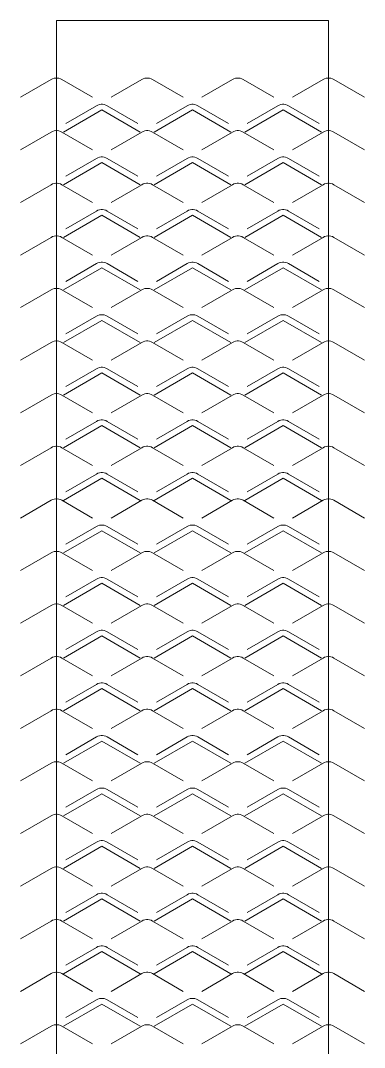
# Model space of a CAD drawing. Header units: metres. Extents: x -3 to 24, y 0 to 162.
# Drawn here: x -2.8 to 24.4, y 80.7 to 162 of the extents above; entities that cross this region are included whole.
import ezdxf

# ---------------------------------------------------------------- set-up
doc = ezdxf.new("R2010")
doc.units = ezdxf.units.M
doc.layers.add('TOP', color=1, linetype='Continuous', lineweight=0)

msp = doc.modelspace()

# ---------------------------------------------------------------- linework, layer by layer
at = {"layer": 'TOP'}
for p, q in [((-2.847, 155.924), (-0.432, 157.326)), ((-0.432, 157.326), (-0.309, 157.388)), ((-0.309, 157.388), (-0.185, 157.429)), ((-0.185, 157.429), (-0.062, 157.449)), ((-0.062, 157.449), (0.062, 157.449)), ((0.062, 157.449), (0.185, 157.429)), ((0.185, 157.429), (0.309, 157.388)), ((0.309, 157.388), (0.432, 157.326)), ((0.432, 157.326), (2.847, 155.924)), ((4.333, 155.924), (6.748, 157.326)), ((6.748, 157.326), (6.871, 157.388)), ((6.871, 157.388), (6.995, 157.429)), ((6.995, 157.429), (7.118, 157.449)), ((7.118, 157.449), (7.242, 157.449)), ((7.242, 157.449), (7.365, 157.429)), ((7.365, 157.429), (7.489, 157.388)), ((7.489, 157.388), (7.612, 157.326)), ((7.612, 157.326), (10.027, 155.924)), ((11.513, 155.924), (13.928, 157.326)), ((13.928, 157.326), (14.051, 157.388)), ((14.051, 157.388), (14.175, 157.429)), ((14.175, 157.429), (14.298, 157.449)), ((14.298, 157.449), (14.422, 157.449)), ((14.422, 157.449), (14.545, 157.429)), ((14.545, 157.429), (14.669, 157.388)), ((14.669, 157.388), (14.792, 157.326)), ((14.792, 157.326), (17.207, 155.924)), ((18.693, 155.924), (21.108, 157.326)), ((21.108, 157.326), (21.231, 157.388)), ((21.231, 157.388), (21.355, 157.429)), ((21.355, 157.429), (21.478, 157.449)), ((21.478, 157.449), (21.602, 157.449)), ((21.602, 157.449), (21.725, 157.429)), ((21.725, 157.429), (21.849, 157.388)), ((21.849, 157.388), (21.972, 157.326)), ((21.972, 157.326), (24.387, 155.924)), ((3.281, 155.306), (3.405, 155.347)), ((3.405, 155.347), (3.528, 155.367)), ((3.528, 155.367), (3.652, 155.367)), ((3.652, 155.367), (3.775, 155.347)), ((3.775, 155.347), (3.899, 155.306)), ((10.461, 155.306), (10.585, 155.347)), ((10.585, 155.347), (10.708, 155.367)), ((10.708, 155.367), (10.832, 155.367)), ((10.832, 155.367), (10.955, 155.347)), ((10.955, 155.347), (11.079, 155.306)), ((17.641, 155.306), (17.765, 155.347)), ((17.765, 155.347), (17.888, 155.367)), ((17.888, 155.367), (18.012, 155.367)), ((18.012, 155.367), (18.135, 155.347)), ((18.135, 155.347), (18.259, 155.306)), ((0.56, 153.159), (3.59, 154.918)), ((0.743, 153.842), (3.158, 155.244)), ((3.158, 155.244), (3.281, 155.306)), ((3.59, 154.918), (6.62, 153.159)), ((3.899, 155.306), (4.022, 155.244)), ((4.022, 155.244), (6.437, 153.842)), ((7.74, 153.159), (10.77, 154.918)), ((7.923, 153.842), (10.338, 155.244)), ((10.338, 155.244), (10.461, 155.306)), ((10.77, 154.918), (13.8, 153.159)), ((11.079, 155.306), (11.202, 155.244)), ((11.202, 155.244), (13.617, 153.842)), ((14.92, 153.159), (17.95, 154.918)), ((15.103, 153.842), (17.518, 155.244)), ((17.518, 155.244), (17.641, 155.306)), ((17.95, 154.918), (20.98, 153.159)), ((18.259, 155.306), (18.382, 155.244)), ((18.382, 155.244), (20.797, 153.842)), ((-2.847, 151.76), (-0.432, 153.162)), ((-0.432, 153.162), (-0.309, 153.223)), ((-0.309, 153.223), (-0.185, 153.264)), ((-0.185, 153.264), (-0.062, 153.285)), ((-0.062, 153.285), (0.062, 153.285)), ((0.062, 153.285), (0.185, 153.264)), ((0.185, 153.264), (0.309, 153.223)), ((0.309, 153.223), (0.432, 153.162)), ((0.432, 153.162), (2.847, 151.76)), ((4.333, 151.76), (6.748, 153.162)), ((6.748, 153.162), (6.871, 153.223)), ((6.871, 153.223), (6.995, 153.264)), ((6.995, 153.264), (7.118, 153.285)), ((7.118, 153.285), (7.242, 153.285)), ((7.242, 153.285), (7.365, 153.264)), ((7.365, 153.264), (7.489, 153.223)), ((7.489, 153.223), (7.612, 153.162)), ((7.612, 153.162), (10.027, 151.76)), ((11.513, 151.76), (13.928, 153.162)), ((13.928, 153.162), (14.051, 153.223)), ((14.051, 153.223), (14.175, 153.264)), ((14.175, 153.264), (14.298, 153.285)), ((14.298, 153.285), (14.422, 153.285)), ((14.422, 153.285), (14.545, 153.264)), ((14.545, 153.264), (14.669, 153.223)), ((14.669, 153.223), (14.792, 153.162)), ((14.792, 153.162), (17.207, 151.76)), ((18.693, 151.76), (21.108, 153.162)), ((21.108, 153.162), (21.231, 153.223)), ((21.231, 153.223), (21.355, 153.264)), ((21.355, 153.264), (21.478, 153.285)), ((21.478, 153.285), (21.602, 153.285)), ((21.602, 153.285), (21.725, 153.264)), ((21.725, 153.264), (21.849, 153.223)), ((21.849, 153.223), (21.972, 153.162)), ((21.972, 153.162), (24.387, 151.76)), ((0.56, 148.995), (3.59, 150.753)), ((0.743, 149.678), (3.158, 151.08)), ((3.158, 151.08), (3.281, 151.141)), ((3.281, 151.141), (3.405, 151.182)), ((3.405, 151.182), (3.528, 151.203)), ((3.528, 151.203), (3.652, 151.203)), ((3.59, 150.753), (6.62, 148.995)), ((3.652, 151.203), (3.775, 151.182)), ((3.775, 151.182), (3.899, 151.141)), ((3.899, 151.141), (4.022, 151.08)), ((4.022, 151.08), (6.437, 149.678)), ((7.74, 148.995), (10.77, 150.753)), ((7.923, 149.678), (10.338, 151.08)), ((10.338, 151.08), (10.461, 151.141)), ((10.461, 151.141), (10.585, 151.182)), ((10.585, 151.182), (10.708, 151.203)), ((10.708, 151.203), (10.832, 151.203)), ((10.77, 150.753), (13.8, 148.995)), ((10.832, 151.203), (10.955, 151.182)), ((10.955, 151.182), (11.079, 151.141)), ((11.079, 151.141), (11.202, 151.08)), ((11.202, 151.08), (13.617, 149.678)), ((14.92, 148.995), (17.95, 150.753)), ((15.103, 149.678), (17.518, 151.08)), ((17.518, 151.08), (17.641, 151.141)), ((17.641, 151.141), (17.765, 151.182)), ((17.765, 151.182), (17.888, 151.203)), ((17.888, 151.203), (18.012, 151.203)), ((17.95, 150.753), (20.98, 148.995)), ((18.012, 151.203), (18.135, 151.182)), ((18.135, 151.182), (18.259, 151.141)), ((18.259, 151.141), (18.382, 151.08)), ((18.382, 151.08), (20.797, 149.678)), ((-2.847, 147.595), (-0.432, 148.998)), ((-0.432, 148.998), (-0.309, 149.059)), ((-0.309, 149.059), (-0.185, 149.1)), ((-0.185, 149.1), (-0.062, 149.12)), ((-0.062, 149.12), (0.062, 149.12)), ((0.062, 149.12), (0.185, 149.1)), ((0.185, 149.1), (0.309, 149.059)), ((0.309, 149.059), (0.432, 148.998)), ((0.432, 148.998), (2.847, 147.595)), ((4.333, 147.595), (6.748, 148.998)), ((6.748, 148.998), (6.871, 149.059)), ((6.871, 149.059), (6.995, 149.1)), ((6.995, 149.1), (7.118, 149.12)), ((7.118, 149.12), (7.242, 149.12)), ((7.242, 149.12), (7.365, 149.1)), ((7.365, 149.1), (7.489, 149.059)), ((7.489, 149.059), (7.612, 148.998)), ((7.612, 148.998), (10.027, 147.595)), ((11.513, 147.595), (13.928, 148.998)), ((13.928, 148.998), (14.051, 149.059)), ((14.051, 149.059), (14.175, 149.1)), ((14.175, 149.1), (14.298, 149.12)), ((14.298, 149.12), (14.422, 149.12)), ((14.422, 149.12), (14.545, 149.1)), ((14.545, 149.1), (14.669, 149.059)), ((14.669, 149.059), (14.792, 148.998)), ((14.792, 148.998), (17.207, 147.595)), ((18.693, 147.595), (21.108, 148.998)), ((21.108, 148.998), (21.231, 149.059)), ((21.231, 149.059), (21.355, 149.1)), ((21.355, 149.1), (21.478, 149.12)), ((21.478, 149.12), (21.602, 149.12)), ((21.602, 149.12), (21.725, 149.1)), ((21.725, 149.1), (21.849, 149.059)), ((21.849, 149.059), (21.972, 148.998)), ((21.972, 148.998), (24.387, 147.595)), ((0.56, 144.83), (3.59, 146.589)), ((0.743, 145.513), (3.158, 146.915)), ((3.158, 146.915), (3.281, 146.977)), ((3.281, 146.977), (3.405, 147.018)), ((3.405, 147.018), (3.528, 147.038)), ((3.528, 147.038), (3.652, 147.038)), ((3.59, 146.589), (6.62, 144.83)), ((3.652, 147.038), (3.775, 147.018)), ((3.775, 147.018), (3.899, 146.977)), ((3.899, 146.977), (4.022, 146.915)), ((4.022, 146.915), (6.437, 145.513)), ((7.74, 144.83), (10.77, 146.589)), ((7.923, 145.513), (10.338, 146.915)), ((10.338, 146.915), (10.461, 146.977)), ((10.461, 146.977), (10.585, 147.018)), ((10.585, 147.018), (10.708, 147.038)), ((10.708, 147.038), (10.832, 147.038)), ((10.77, 146.589), (13.8, 144.83)), ((10.832, 147.038), (10.955, 147.018)), ((10.955, 147.018), (11.079, 146.977)), ((11.079, 146.977), (11.202, 146.915)), ((11.202, 146.915), (13.617, 145.513)), ((14.92, 144.83), (17.95, 146.589)), ((15.103, 145.513), (17.518, 146.915)), ((17.518, 146.915), (17.641, 146.977)), ((17.641, 146.977), (17.765, 147.018)), ((17.765, 147.018), (17.888, 147.038)), ((17.888, 147.038), (18.012, 147.038)), ((17.95, 146.589), (20.98, 144.83)), ((18.012, 147.038), (18.135, 147.018)), ((18.135, 147.018), (18.259, 146.977)), ((18.259, 146.977), (18.382, 146.915)), ((18.382, 146.915), (20.797, 145.513)), ((-2.847, 143.431), (-0.432, 144.833)), ((-0.432, 144.833), (-0.309, 144.895)), ((-0.309, 144.895), (-0.185, 144.936)), ((-0.185, 144.936), (-0.062, 144.956)), ((-0.062, 144.956), (0.062, 144.956)), ((0.062, 144.956), (0.185, 144.936)), ((0.185, 144.936), (0.309, 144.895)), ((0.309, 144.895), (0.432, 144.833)), ((0.432, 144.833), (2.847, 143.431)), ((4.333, 143.431), (6.748, 144.833)), ((6.748, 144.833), (6.871, 144.895)), ((6.871, 144.895), (6.995, 144.936)), ((6.995, 144.936), (7.118, 144.956)), ((7.118, 144.956), (7.242, 144.956)), ((7.242, 144.956), (7.365, 144.936)), ((7.365, 144.936), (7.489, 144.895)), ((7.489, 144.895), (7.612, 144.833)), ((7.612, 144.833), (10.027, 143.431)), ((11.513, 143.431), (13.928, 144.833)), ((13.928, 144.833), (14.051, 144.895)), ((14.051, 144.895), (14.175, 144.936)), ((14.175, 144.936), (14.298, 144.956)), ((14.298, 144.956), (14.422, 144.956)), ((14.422, 144.956), (14.545, 144.936)), ((14.545, 144.936), (14.669, 144.895)), ((14.669, 144.895), (14.792, 144.833)), ((14.792, 144.833), (17.207, 143.431)), ((18.693, 143.431), (21.108, 144.833)), ((21.108, 144.833), (21.231, 144.895)), ((21.231, 144.895), (21.355, 144.936)), ((21.355, 144.936), (21.478, 144.956)), ((21.478, 144.956), (21.602, 144.956)), ((21.602, 144.956), (21.725, 144.936)), ((21.725, 144.936), (21.849, 144.895)), ((21.849, 144.895), (21.972, 144.833)), ((21.972, 144.833), (24.387, 143.431)), ((0.56, 140.666), (3.59, 142.425)), ((0.743, 141.349), (3.158, 142.751)), ((3.158, 142.751), (3.281, 142.812)), ((3.281, 142.812), (3.405, 142.853)), ((3.405, 142.853), (3.528, 142.874)), ((3.528, 142.874), (3.652, 142.874)), ((3.59, 142.425), (6.62, 140.666)), ((3.652, 142.874), (3.775, 142.853)), ((3.775, 142.853), (3.899, 142.812)), ((3.899, 142.812), (4.022, 142.751)), ((4.022, 142.751), (6.437, 141.349)), ((7.74, 140.666), (10.77, 142.425)), ((7.923, 141.349), (10.338, 142.751)), ((10.338, 142.751), (10.461, 142.812)), ((10.461, 142.812), (10.585, 142.853)), ((10.585, 142.853), (10.708, 142.874)), ((10.708, 142.874), (10.832, 142.874)), ((10.77, 142.425), (13.8, 140.666)), ((10.832, 142.874), (10.955, 142.853)), ((10.955, 142.853), (11.079, 142.812)), ((11.079, 142.812), (11.202, 142.751)), ((11.202, 142.751), (13.617, 141.349)), ((14.92, 140.666), (17.95, 142.425)), ((15.103, 141.349), (17.518, 142.751)), ((17.518, 142.751), (17.641, 142.812)), ((17.641, 142.812), (17.765, 142.853)), ((17.765, 142.853), (17.888, 142.874)), ((17.888, 142.874), (18.012, 142.874)), ((17.95, 142.425), (20.98, 140.666)), ((18.012, 142.874), (18.135, 142.853)), ((18.135, 142.853), (18.259, 142.812)), ((18.259, 142.812), (18.382, 142.751)), ((18.382, 142.751), (20.797, 141.349)), ((-0.432, 140.669), (-0.309, 140.73)), ((-0.309, 140.73), (-0.185, 140.771)), ((-0.185, 140.771), (-0.062, 140.792)), ((-0.062, 140.792), (0.062, 140.792)), ((0.062, 140.792), (0.185, 140.771)), ((0.185, 140.771), (0.309, 140.73)), ((0.309, 140.73), (0.432, 140.669)), ((6.748, 140.669), (6.871, 140.73)), ((6.871, 140.73), (6.995, 140.771)), ((6.995, 140.771), (7.118, 140.792)), ((7.118, 140.792), (7.242, 140.792)), ((7.242, 140.792), (7.365, 140.771)), ((7.365, 140.771), (7.489, 140.73)), ((7.489, 140.73), (7.612, 140.669)), ((13.928, 140.669), (14.051, 140.73)), ((14.051, 140.73), (14.175, 140.771)), ((14.175, 140.771), (14.298, 140.792)), ((14.298, 140.792), (14.422, 140.792)), ((14.422, 140.792), (14.545, 140.771)), ((14.545, 140.771), (14.669, 140.73)), ((14.669, 140.73), (14.792, 140.669)), ((21.108, 140.669), (21.231, 140.73)), ((21.231, 140.73), (21.355, 140.771)), ((21.355, 140.771), (21.478, 140.792)), ((21.478, 140.792), (21.602, 140.792)), ((21.602, 140.792), (21.725, 140.771)), ((21.725, 140.771), (21.849, 140.73)), ((21.849, 140.73), (21.972, 140.669)), ((-2.847, 139.267), (-0.432, 140.669)), ((0.432, 140.669), (2.847, 139.267)), ((4.333, 139.267), (6.748, 140.669)), ((7.612, 140.669), (10.027, 139.267)), ((11.513, 139.267), (13.928, 140.669)), ((14.792, 140.669), (17.207, 139.267)), ((18.693, 139.267), (21.108, 140.669)), ((21.972, 140.669), (24.387, 139.267)), ((0.56, 136.501), (3.59, 138.26)), ((0.743, 137.184), (3.158, 138.587)), ((3.158, 138.587), (3.281, 138.648)), ((3.281, 138.648), (3.405, 138.689)), ((3.405, 138.689), (3.528, 138.71)), ((3.528, 138.71), (3.652, 138.71)), ((3.59, 138.26), (6.62, 136.501)), ((3.652, 138.71), (3.775, 138.689)), ((3.775, 138.689), (3.899, 138.648)), ((3.899, 138.648), (4.022, 138.587)), ((4.022, 138.587), (6.437, 137.184)), ((7.74, 136.501), (10.77, 138.26)), ((7.923, 137.184), (10.338, 138.587)), ((10.338, 138.587), (10.461, 138.648)), ((10.461, 138.648), (10.585, 138.689)), ((10.585, 138.689), (10.708, 138.71)), ((10.708, 138.71), (10.832, 138.71)), ((10.77, 138.26), (13.8, 136.501)), ((10.832, 138.71), (10.955, 138.689)), ((10.955, 138.689), (11.079, 138.648)), ((11.079, 138.648), (11.202, 138.587)), ((11.202, 138.587), (13.617, 137.184)), ((14.92, 136.501), (17.95, 138.26)), ((15.103, 137.184), (17.518, 138.587)), ((17.518, 138.587), (17.641, 138.648)), ((17.641, 138.648), (17.765, 138.689)), ((17.765, 138.689), (17.888, 138.71)), ((17.888, 138.71), (18.012, 138.71)), ((17.95, 138.26), (20.98, 136.501)), ((18.012, 138.71), (18.135, 138.689)), ((18.135, 138.689), (18.259, 138.648)), ((18.259, 138.648), (18.382, 138.587)), ((18.382, 138.587), (20.797, 137.184)), ((-0.309, 136.566), (-0.185, 136.607)), ((-0.185, 136.607), (-0.062, 136.627)), ((-0.062, 136.627), (0.062, 136.627)), ((0.062, 136.627), (0.185, 136.607)), ((0.185, 136.607), (0.309, 136.566)), ((6.871, 136.566), (6.995, 136.607)), ((6.995, 136.607), (7.118, 136.627)), ((7.118, 136.627), (7.242, 136.627)), ((7.242, 136.627), (7.365, 136.607)), ((7.365, 136.607), (7.489, 136.566)), ((14.051, 136.566), (14.175, 136.607)), ((14.175, 136.607), (14.298, 136.627)), ((14.298, 136.627), (14.422, 136.627)), ((14.422, 136.627), (14.545, 136.607)), ((14.545, 136.607), (14.669, 136.566)), ((21.231, 136.566), (21.355, 136.607)), ((21.355, 136.607), (21.478, 136.627)), ((21.478, 136.627), (21.602, 136.627)), ((21.602, 136.627), (21.725, 136.607)), ((21.725, 136.607), (21.849, 136.566)), ((-2.847, 135.102), (-0.432, 136.504)), ((-0.432, 136.504), (-0.309, 136.566)), ((0.309, 136.566), (0.432, 136.504)), ((0.432, 136.504), (2.847, 135.102)), ((4.333, 135.102), (6.748, 136.504)), ((6.748, 136.504), (6.871, 136.566)), ((7.489, 136.566), (7.612, 136.504)), ((7.612, 136.504), (10.027, 135.102)), ((11.513, 135.102), (13.928, 136.504)), ((13.928, 136.504), (14.051, 136.566)), ((14.669, 136.566), (14.792, 136.504)), ((14.792, 136.504), (17.207, 135.102)), ((18.693, 135.102), (21.108, 136.504)), ((21.108, 136.504), (21.231, 136.566)), ((21.849, 136.566), (21.972, 136.504)), ((21.972, 136.504), (24.387, 135.102)), ((0.743, 133.02), (3.158, 134.422)), ((3.158, 134.422), (3.281, 134.484)), ((3.281, 134.484), (3.405, 134.525)), ((3.405, 134.525), (3.528, 134.545)), ((3.528, 134.545), (3.652, 134.545)), ((3.652, 134.545), (3.775, 134.525)), ((3.775, 134.525), (3.899, 134.484)), ((3.899, 134.484), (4.022, 134.422)), ((4.022, 134.422), (6.437, 133.02)), ((7.923, 133.02), (10.338, 134.422)), ((10.338, 134.422), (10.461, 134.484)), ((10.461, 134.484), (10.585, 134.525)), ((10.585, 134.525), (10.708, 134.545)), ((10.708, 134.545), (10.832, 134.545)), ((10.832, 134.545), (10.955, 134.525)), ((10.955, 134.525), (11.079, 134.484)), ((11.079, 134.484), (11.202, 134.422)), ((11.202, 134.422), (13.617, 133.02)), ((15.103, 133.02), (17.518, 134.422)), ((17.518, 134.422), (17.641, 134.484)), ((17.641, 134.484), (17.765, 134.525)), ((17.765, 134.525), (17.888, 134.545)), ((17.888, 134.545), (18.012, 134.545)), ((18.012, 134.545), (18.135, 134.525)), ((18.135, 134.525), (18.259, 134.484)), ((18.259, 134.484), (18.382, 134.422)), ((18.382, 134.422), (20.797, 133.02)), ((0.56, 132.337), (3.59, 134.096)), ((3.59, 134.096), (6.62, 132.337)), ((7.74, 132.337), (10.77, 134.096)), ((10.77, 134.096), (13.8, 132.337)), ((14.92, 132.337), (17.95, 134.096)), ((17.95, 134.096), (20.98, 132.337)), ((-2.847, 130.938), (-0.432, 132.34)), ((-0.432, 132.34), (-0.309, 132.401)), ((-0.309, 132.401), (-0.185, 132.442)), ((-0.185, 132.442), (-0.062, 132.463)), ((-0.062, 132.463), (0.062, 132.463)), ((0.062, 132.463), (0.185, 132.442)), ((0.185, 132.442), (0.309, 132.401)), ((0.309, 132.401), (0.432, 132.34)), ((0.432, 132.34), (2.847, 130.938)), ((4.333, 130.938), (6.748, 132.34)), ((6.748, 132.34), (6.871, 132.401)), ((6.871, 132.401), (6.995, 132.442)), ((6.995, 132.442), (7.118, 132.463)), ((7.118, 132.463), (7.242, 132.463)), ((7.242, 132.463), (7.365, 132.442)), ((7.365, 132.442), (7.489, 132.401)), ((7.489, 132.401), (7.612, 132.34)), ((7.612, 132.34), (10.027, 130.938)), ((11.513, 130.938), (13.928, 132.34)), ((13.928, 132.34), (14.051, 132.401)), ((14.051, 132.401), (14.175, 132.442)), ((14.175, 132.442), (14.298, 132.463)), ((14.298, 132.463), (14.422, 132.463)), ((14.422, 132.463), (14.545, 132.442)), ((14.545, 132.442), (14.669, 132.401)), ((14.669, 132.401), (14.792, 132.34)), ((14.792, 132.34), (17.207, 130.938)), ((18.693, 130.938), (21.108, 132.34)), ((21.108, 132.34), (21.231, 132.401)), ((21.231, 132.401), (21.355, 132.442)), ((21.355, 132.442), (21.478, 132.463)), ((21.478, 132.463), (21.602, 132.463)), ((21.602, 132.463), (21.725, 132.442)), ((21.725, 132.442), (21.849, 132.401)), ((21.849, 132.401), (21.972, 132.34)), ((21.972, 132.34), (24.387, 130.938)), ((0.743, 128.856), (3.158, 130.258)), ((3.158, 130.258), (3.281, 130.319)), ((3.281, 130.319), (3.405, 130.36)), ((3.405, 130.36), (3.528, 130.381)), ((3.528, 130.381), (3.652, 130.381)), ((3.652, 130.381), (3.775, 130.36)), ((3.775, 130.36), (3.899, 130.319)), ((3.899, 130.319), (4.022, 130.258)), ((4.022, 130.258), (6.437, 128.856)), ((7.923, 128.856), (10.338, 130.258)), ((10.338, 130.258), (10.461, 130.319)), ((10.461, 130.319), (10.585, 130.36)), ((10.585, 130.36), (10.708, 130.381)), ((10.708, 130.381), (10.832, 130.381)), ((10.832, 130.381), (10.955, 130.36)), ((10.955, 130.36), (11.079, 130.319)), ((11.079, 130.319), (11.202, 130.258)), ((11.202, 130.258), (13.617, 128.856)), ((15.103, 128.856), (17.518, 130.258)), ((17.518, 130.258), (17.641, 130.319)), ((17.641, 130.319), (17.765, 130.36)), ((17.765, 130.36), (17.888, 130.381)), ((17.888, 130.381), (18.012, 130.381)), ((18.012, 130.381), (18.135, 130.36)), ((18.135, 130.36), (18.259, 130.319)), ((18.259, 130.319), (18.382, 130.258)), ((18.382, 130.258), (20.797, 128.856)), ((0.56, 128.173), (3.59, 129.932)), ((3.59, 129.932), (6.62, 128.173)), ((7.74, 128.173), (10.77, 129.932)), ((10.77, 129.932), (13.8, 128.173)), ((14.92, 128.173), (17.95, 129.932)), ((17.95, 129.932), (20.98, 128.173)), ((-2.847, 126.773), (-0.432, 128.176)), ((-0.432, 128.176), (-0.309, 128.237)), ((-0.309, 128.237), (-0.185, 128.278)), ((-0.185, 128.278), (-0.062, 128.299)), ((-0.062, 128.299), (0.062, 128.299)), ((0.062, 128.299), (0.185, 128.278)), ((0.185, 128.278), (0.309, 128.237)), ((0.309, 128.237), (0.432, 128.176)), ((0.432, 128.176), (2.847, 126.773)), ((4.333, 126.773), (6.748, 128.176)), ((6.748, 128.176), (6.871, 128.237)), ((6.871, 128.237), (6.995, 128.278)), ((6.995, 128.278), (7.118, 128.299)), ((7.118, 128.299), (7.242, 128.299)), ((7.242, 128.299), (7.365, 128.278)), ((7.365, 128.278), (7.489, 128.237)), ((7.489, 128.237), (7.612, 128.176)), ((7.612, 128.176), (10.027, 126.773)), ((11.513, 126.773), (13.928, 128.176)), ((13.928, 128.176), (14.051, 128.237)), ((14.051, 128.237), (14.175, 128.278)), ((14.175, 128.278), (14.298, 128.299)), ((14.298, 128.299), (14.422, 128.299)), ((14.422, 128.299), (14.545, 128.278)), ((14.545, 128.278), (14.669, 128.237)), ((14.669, 128.237), (14.792, 128.176)), ((14.792, 128.176), (17.207, 126.773)), ((18.693, 126.773), (21.108, 128.176)), ((21.108, 128.176), (21.231, 128.237)), ((21.231, 128.237), (21.355, 128.278)), ((21.355, 128.278), (21.478, 128.299)), ((21.478, 128.299), (21.602, 128.299)), ((21.602, 128.299), (21.725, 128.278)), ((21.725, 128.278), (21.849, 128.237)), ((21.849, 128.237), (21.972, 128.176)), ((21.972, 128.176), (24.387, 126.773)), ((0.743, 124.691), (3.158, 126.093)), ((3.158, 126.093), (3.281, 126.155)), ((3.281, 126.155), (3.405, 126.196)), ((3.405, 126.196), (3.528, 126.216)), ((3.528, 126.216), (3.652, 126.216)), ((3.652, 126.216), (3.775, 126.196)), ((3.775, 126.196), (3.899, 126.155)), ((3.899, 126.155), (4.022, 126.093)), ((4.022, 126.093), (6.437, 124.691)), ((7.923, 124.691), (10.338, 126.093)), ((10.338, 126.093), (10.461, 126.155)), ((10.461, 126.155), (10.585, 126.196)), ((10.585, 126.196), (10.708, 126.216)), ((10.708, 126.216), (10.832, 126.216)), ((10.832, 126.216), (10.955, 126.196)), ((10.955, 126.196), (11.079, 126.155)), ((11.079, 126.155), (11.202, 126.093)), ((11.202, 126.093), (13.617, 124.691)), ((15.103, 124.691), (17.518, 126.093)), ((17.518, 126.093), (17.641, 126.155)), ((17.641, 126.155), (17.765, 126.196)), ((17.765, 126.196), (17.888, 126.216)), ((17.888, 126.216), (18.012, 126.216)), ((18.012, 126.216), (18.135, 126.196)), ((18.135, 126.196), (18.259, 126.155)), ((18.259, 126.155), (18.382, 126.093)), ((18.382, 126.093), (20.797, 124.691)), ((0.56, 124.008), (3.59, 125.767)), ((3.59, 125.767), (6.62, 124.008)), ((7.74, 124.008), (10.77, 125.767)), ((10.77, 125.767), (13.8, 124.008)), ((14.92, 124.008), (17.95, 125.767)), ((17.95, 125.767), (20.98, 124.008)), ((-2.847, 122.609), (-0.432, 124.011)), ((-0.432, 124.011), (-0.309, 124.073)), ((-0.309, 124.073), (-0.185, 124.114)), ((-0.185, 124.114), (-0.062, 124.134)), ((-0.062, 124.134), (0.062, 124.134)), ((0.062, 124.134), (0.185, 124.114)), ((0.185, 124.114), (0.309, 124.073)), ((0.309, 124.073), (0.432, 124.011)), ((0.432, 124.011), (2.847, 122.609)), ((4.333, 122.609), (6.748, 124.011)), ((6.748, 124.011), (6.871, 124.073)), ((6.871, 124.073), (6.995, 124.114)), ((6.995, 124.114), (7.118, 124.134)), ((7.118, 124.134), (7.242, 124.134)), ((7.242, 124.134), (7.365, 124.114)), ((7.365, 124.114), (7.489, 124.073)), ((7.489, 124.073), (7.612, 124.011)), ((7.612, 124.011), (10.027, 122.609)), ((11.513, 122.609), (13.928, 124.011)), ((13.928, 124.011), (14.051, 124.073)), ((14.051, 124.073), (14.175, 124.114)), ((14.175, 124.114), (14.298, 124.134)), ((14.298, 124.134), (14.422, 124.134)), ((14.422, 124.134), (14.545, 124.114)), ((14.545, 124.114), (14.669, 124.073)), ((14.669, 124.073), (14.792, 124.011)), ((14.792, 124.011), (17.207, 122.609)), ((18.693, 122.609), (21.108, 124.011)), ((21.108, 124.011), (21.231, 124.073)), ((21.231, 124.073), (21.355, 124.114)), ((21.355, 124.114), (21.478, 124.134)), ((21.478, 124.134), (21.602, 124.134)), ((21.602, 124.134), (21.725, 124.114)), ((21.725, 124.114), (21.849, 124.073)), ((21.849, 124.073), (21.972, 124.011)), ((21.972, 124.011), (24.387, 122.609)), ((3.158, 121.929), (3.281, 121.99)), ((3.281, 121.99), (3.405, 122.031)), ((3.405, 122.031), (3.528, 122.052)), ((3.528, 122.052), (3.652, 122.052)), ((3.652, 122.052), (3.775, 122.031)), ((3.775, 122.031), (3.899, 121.99)), ((3.899, 121.99), (4.022, 121.929)), ((10.338, 121.929), (10.461, 121.99)), ((10.461, 121.99), (10.585, 122.031)), ((10.585, 122.031), (10.708, 122.052)), ((10.708, 122.052), (10.832, 122.052)), ((10.832, 122.052), (10.955, 122.031)), ((10.955, 122.031), (11.079, 121.99)), ((11.079, 121.99), (11.202, 121.929)), ((17.518, 121.929), (17.641, 121.99)), ((17.641, 121.99), (17.765, 122.031)), ((17.765, 122.031), (17.888, 122.052)), ((17.888, 122.052), (18.012, 122.052)), ((18.012, 122.052), (18.135, 122.031)), ((18.135, 122.031), (18.259, 121.99)), ((18.259, 121.99), (18.382, 121.929)), ((0.56, 119.844), (3.59, 121.603)), ((0.743, 120.527), (3.158, 121.929)), ((3.59, 121.603), (6.62, 119.844)), ((4.022, 121.929), (6.437, 120.527)), ((7.74, 119.844), (10.77, 121.603)), ((7.923, 120.527), (10.338, 121.929)), ((10.77, 121.603), (13.8, 119.844)), ((11.202, 121.929), (13.617, 120.527)), ((14.92, 119.844), (17.95, 121.603)), ((15.103, 120.527), (17.518, 121.929)), ((17.95, 121.603), (20.98, 119.844)), ((18.382, 121.929), (20.797, 120.527)), ((-2.847, 118.445), (-0.432, 119.847)), ((-0.432, 119.847), (-0.309, 119.908)), ((-0.309, 119.908), (-0.185, 119.949)), ((-0.185, 119.949), (-0.062, 119.97)), ((-0.062, 119.97), (0.062, 119.97)), ((0.062, 119.97), (0.185, 119.949)), ((0.185, 119.949), (0.309, 119.908)), ((0.309, 119.908), (0.432, 119.847)), ((0.432, 119.847), (2.847, 118.445)), ((4.333, 118.445), (6.748, 119.847)), ((6.748, 119.847), (6.871, 119.908)), ((6.871, 119.908), (6.995, 119.949)), ((6.995, 119.949), (7.118, 119.97)), ((7.118, 119.97), (7.242, 119.97)), ((7.242, 119.97), (7.365, 119.949)), ((7.365, 119.949), (7.489, 119.908)), ((7.489, 119.908), (7.612, 119.847)), ((7.612, 119.847), (10.027, 118.445)), ((11.513, 118.445), (13.928, 119.847)), ((13.928, 119.847), (14.051, 119.908)), ((14.051, 119.908), (14.175, 119.949)), ((14.175, 119.949), (14.298, 119.97)), ((14.298, 119.97), (14.422, 119.97)), ((14.422, 119.97), (14.545, 119.949)), ((14.545, 119.949), (14.669, 119.908)), ((14.669, 119.908), (14.792, 119.847)), ((14.792, 119.847), (17.207, 118.445)), ((18.693, 118.445), (21.108, 119.847)), ((21.108, 119.847), (21.231, 119.908)), ((21.231, 119.908), (21.355, 119.949)), ((21.355, 119.949), (21.478, 119.97)), ((21.478, 119.97), (21.602, 119.97)), ((21.602, 119.97), (21.725, 119.949)), ((21.725, 119.949), (21.849, 119.908)), ((21.849, 119.908), (21.972, 119.847)), ((21.972, 119.847), (24.387, 118.445)), ((0.56, 115.68), (3.59, 117.438)), ((0.743, 116.363), (3.158, 117.765)), ((3.158, 117.765), (3.281, 117.826)), ((3.281, 117.826), (3.405, 117.867)), ((3.405, 117.867), (3.528, 117.888)), ((3.528, 117.888), (3.652, 117.888)), ((3.59, 117.438), (6.62, 115.68)), ((3.652, 117.888), (3.775, 117.867)), ((3.775, 117.867), (3.899, 117.826)), ((3.899, 117.826), (4.022, 117.765)), ((4.022, 117.765), (6.437, 116.363)), ((7.74, 115.68), (10.77, 117.438)), ((7.923, 116.363), (10.338, 117.765)), ((10.338, 117.765), (10.461, 117.826)), ((10.461, 117.826), (10.585, 117.867)), ((10.585, 117.867), (10.708, 117.888)), ((10.708, 117.888), (10.832, 117.888)), ((10.77, 117.438), (13.8, 115.68)), ((10.832, 117.888), (10.955, 117.867)), ((10.955, 117.867), (11.079, 117.826)), ((11.079, 117.826), (11.202, 117.765)), ((11.202, 117.765), (13.617, 116.363)), ((14.92, 115.68), (17.95, 117.438)), ((15.103, 116.363), (17.518, 117.765)), ((17.518, 117.765), (17.641, 117.826)), ((17.641, 117.826), (17.765, 117.867)), ((17.765, 117.867), (17.888, 117.888)), ((17.888, 117.888), (18.012, 117.888)), ((17.95, 117.438), (20.98, 115.68)), ((18.012, 117.888), (18.135, 117.867)), ((18.135, 117.867), (18.259, 117.826)), ((18.259, 117.826), (18.382, 117.765)), ((18.382, 117.765), (20.797, 116.363)), ((-2.847, 114.28), (-0.432, 115.682)), ((-0.432, 115.682), (-0.309, 115.744)), ((-0.309, 115.744), (-0.185, 115.785)), ((-0.185, 115.785), (-0.062, 115.805)), ((-0.062, 115.805), (0.062, 115.805)), ((0.062, 115.805), (0.185, 115.785)), ((0.185, 115.785), (0.309, 115.744)), ((0.309, 115.744), (0.432, 115.682)), ((0.432, 115.682), (2.847, 114.28)), ((4.333, 114.28), (6.748, 115.682)), ((6.748, 115.682), (6.871, 115.744)), ((6.871, 115.744), (6.995, 115.785)), ((6.995, 115.785), (7.118, 115.805)), ((7.118, 115.805), (7.242, 115.805)), ((7.242, 115.805), (7.365, 115.785)), ((7.365, 115.785), (7.489, 115.744)), ((7.489, 115.744), (7.612, 115.682)), ((7.612, 115.682), (10.027, 114.28)), ((11.513, 114.28), (13.928, 115.682)), ((13.928, 115.682), (14.051, 115.744)), ((14.051, 115.744), (14.175, 115.785)), ((14.175, 115.785), (14.298, 115.805)), ((14.298, 115.805), (14.422, 115.805)), ((14.422, 115.805), (14.545, 115.785)), ((14.545, 115.785), (14.669, 115.744)), ((14.669, 115.744), (14.792, 115.682)), ((14.792, 115.682), (17.207, 114.28)), ((18.693, 114.28), (21.108, 115.682)), ((21.108, 115.682), (21.231, 115.744)), ((21.231, 115.744), (21.355, 115.785)), ((21.355, 115.785), (21.478, 115.805)), ((21.478, 115.805), (21.602, 115.805)), ((21.602, 115.805), (21.725, 115.785)), ((21.725, 115.785), (21.849, 115.744)), ((21.849, 115.744), (21.972, 115.682)), ((21.972, 115.682), (24.387, 114.28)), ((0.56, 111.515), (3.59, 113.274)), ((0.743, 112.198), (3.158, 113.6)), ((3.158, 113.6), (3.281, 113.662)), ((3.281, 113.662), (3.405, 113.703)), ((3.405, 113.703), (3.528, 113.723)), ((3.528, 113.723), (3.652, 113.723)), ((3.59, 113.274), (6.62, 111.515)), ((3.652, 113.723), (3.775, 113.703)), ((3.775, 113.703), (3.899, 113.662)), ((3.899, 113.662), (4.022, 113.6)), ((4.022, 113.6), (6.437, 112.198)), ((7.74, 111.515), (10.77, 113.274)), ((7.923, 112.198), (10.338, 113.6)), ((10.338, 113.6), (10.461, 113.662)), ((10.461, 113.662), (10.585, 113.703)), ((10.585, 113.703), (10.708, 113.723)), ((10.708, 113.723), (10.832, 113.723)), ((10.77, 113.274), (13.8, 111.515)), ((10.832, 113.723), (10.955, 113.703)), ((10.955, 113.703), (11.079, 113.662)), ((11.079, 113.662), (11.202, 113.6)), ((11.202, 113.6), (13.617, 112.198)), ((14.92, 111.515), (17.95, 113.274)), ((15.103, 112.198), (17.518, 113.6)), ((17.518, 113.6), (17.641, 113.662)), ((17.641, 113.662), (17.765, 113.703)), ((17.765, 113.703), (17.888, 113.723)), ((17.888, 113.723), (18.012, 113.723)), ((17.95, 113.274), (20.98, 111.515)), ((18.012, 113.723), (18.135, 113.703)), ((18.135, 113.703), (18.259, 113.662)), ((18.259, 113.662), (18.382, 113.6)), ((18.382, 113.6), (20.797, 112.198)), ((-2.847, 110.116), (-0.432, 111.518)), ((-0.432, 111.518), (-0.309, 111.58)), ((-0.309, 111.58), (-0.185, 111.621)), ((-0.185, 111.621), (-0.062, 111.641)), ((-0.062, 111.641), (0.062, 111.641)), ((0.062, 111.641), (0.185, 111.621)), ((0.185, 111.621), (0.309, 111.58)), ((0.309, 111.58), (0.432, 111.518)), ((0.432, 111.518), (2.847, 110.116)), ((4.333, 110.116), (6.748, 111.518)), ((6.748, 111.518), (6.871, 111.58)), ((6.871, 111.58), (6.995, 111.621)), ((6.995, 111.621), (7.118, 111.641)), ((7.118, 111.641), (7.242, 111.641)), ((7.242, 111.641), (7.365, 111.621)), ((7.365, 111.621), (7.489, 111.58)), ((7.489, 111.58), (7.612, 111.518)), ((7.612, 111.518), (10.027, 110.116)), ((11.513, 110.116), (13.928, 111.518)), ((13.928, 111.518), (14.051, 111.58)), ((14.051, 111.58), (14.175, 111.621)), ((14.175, 111.621), (14.298, 111.641)), ((14.298, 111.641), (14.422, 111.641)), ((14.422, 111.641), (14.545, 111.621)), ((14.545, 111.621), (14.669, 111.58)), ((14.669, 111.58), (14.792, 111.518)), ((14.792, 111.518), (17.207, 110.116)), ((18.693, 110.116), (21.108, 111.518)), ((21.108, 111.518), (21.231, 111.58)), ((21.231, 111.58), (21.355, 111.621)), ((21.355, 111.621), (21.478, 111.641)), ((21.478, 111.641), (21.602, 111.641)), ((21.602, 111.641), (21.725, 111.621)), ((21.725, 111.621), (21.849, 111.58)), ((21.849, 111.58), (21.972, 111.518)), ((21.972, 111.518), (24.387, 110.116)), ((0.56, 107.351), (3.59, 109.11)), ((0.743, 108.034), (3.158, 109.436)), ((3.158, 109.436), (3.281, 109.497)), ((3.281, 109.497), (3.405, 109.538)), ((3.405, 109.538), (3.528, 109.559)), ((3.528, 109.559), (3.652, 109.559)), ((3.59, 109.11), (6.62, 107.351)), ((3.652, 109.559), (3.775, 109.538)), ((3.775, 109.538), (3.899, 109.497)), ((3.899, 109.497), (4.022, 109.436)), ((4.022, 109.436), (6.437, 108.034)), ((7.74, 107.351), (10.77, 109.11)), ((7.923, 108.034), (10.338, 109.436)), ((10.338, 109.436), (10.461, 109.497)), ((10.461, 109.497), (10.585, 109.538)), ((10.585, 109.538), (10.708, 109.559)), ((10.708, 109.559), (10.832, 109.559)), ((10.77, 109.11), (13.8, 107.351)), ((10.832, 109.559), (10.955, 109.538)), ((10.955, 109.538), (11.079, 109.497)), ((11.079, 109.497), (11.202, 109.436)), ((11.202, 109.436), (13.617, 108.034)), ((14.92, 107.351), (17.95, 109.11)), ((15.103, 108.034), (17.518, 109.436)), ((17.518, 109.436), (17.641, 109.497)), ((17.641, 109.497), (17.765, 109.538)), ((17.765, 109.538), (17.888, 109.559)), ((17.888, 109.559), (18.012, 109.559)), ((17.95, 109.11), (20.98, 107.351)), ((18.012, 109.559), (18.135, 109.538)), ((18.135, 109.538), (18.259, 109.497)), ((18.259, 109.497), (18.382, 109.436)), ((18.382, 109.436), (20.797, 108.034)), ((-2.847, 105.952), (-0.432, 107.354)), ((-0.432, 107.354), (-0.309, 107.415)), ((-0.309, 107.415), (-0.185, 107.456)), ((-0.185, 107.456), (-0.062, 107.477)), ((-0.062, 107.477), (0.062, 107.477)), ((0.062, 107.477), (0.185, 107.456)), ((0.185, 107.456), (0.309, 107.415)), ((0.309, 107.415), (0.432, 107.354)), ((0.432, 107.354), (2.847, 105.952)), ((4.333, 105.952), (6.748, 107.354)), ((6.748, 107.354), (6.871, 107.415)), ((6.871, 107.415), (6.995, 107.456)), ((6.995, 107.456), (7.118, 107.477)), ((7.118, 107.477), (7.242, 107.477)), ((7.242, 107.477), (7.365, 107.456)), ((7.365, 107.456), (7.489, 107.415)), ((7.489, 107.415), (7.612, 107.354)), ((7.612, 107.354), (10.027, 105.952)), ((11.513, 105.952), (13.928, 107.354)), ((13.928, 107.354), (14.051, 107.415)), ((14.051, 107.415), (14.175, 107.456)), ((14.175, 107.456), (14.298, 107.477)), ((14.298, 107.477), (14.422, 107.477)), ((14.422, 107.477), (14.545, 107.456)), ((14.545, 107.456), (14.669, 107.415)), ((14.669, 107.415), (14.792, 107.354)), ((14.792, 107.354), (17.207, 105.952)), ((18.693, 105.952), (21.108, 107.354)), ((21.108, 107.354), (21.231, 107.415)), ((21.231, 107.415), (21.355, 107.456)), ((21.355, 107.456), (21.478, 107.477)), ((21.478, 107.477), (21.602, 107.477)), ((21.602, 107.477), (21.725, 107.456)), ((21.725, 107.456), (21.849, 107.415)), ((21.849, 107.415), (21.972, 107.354)), ((21.972, 107.354), (24.387, 105.952)), ((0.56, 103.186), (3.59, 104.945)), ((0.743, 103.869), (3.158, 105.271)), ((3.158, 105.271), (3.281, 105.333)), ((3.281, 105.333), (3.405, 105.374)), ((3.405, 105.374), (3.528, 105.394)), ((3.528, 105.394), (3.652, 105.394)), ((3.59, 104.945), (6.62, 103.186)), ((3.652, 105.394), (3.775, 105.374)), ((3.775, 105.374), (3.899, 105.333)), ((3.899, 105.333), (4.022, 105.271)), ((4.022, 105.271), (6.437, 103.869)), ((7.74, 103.186), (10.77, 104.945)), ((7.923, 103.869), (10.338, 105.271)), ((10.338, 105.271), (10.461, 105.333)), ((10.461, 105.333), (10.585, 105.374)), ((10.585, 105.374), (10.708, 105.394)), ((10.708, 105.394), (10.832, 105.394)), ((10.77, 104.945), (13.8, 103.186)), ((10.832, 105.394), (10.955, 105.374)), ((10.955, 105.374), (11.079, 105.333)), ((11.079, 105.333), (11.202, 105.271)), ((11.202, 105.271), (13.617, 103.869)), ((14.92, 103.186), (17.95, 104.945)), ((15.103, 103.869), (17.518, 105.271)), ((17.518, 105.271), (17.641, 105.333)), ((17.641, 105.333), (17.765, 105.374)), ((17.765, 105.374), (17.888, 105.394)), ((17.888, 105.394), (18.012, 105.394)), ((17.95, 104.945), (20.98, 103.186)), ((18.012, 105.394), (18.135, 105.374)), ((18.135, 105.374), (18.259, 105.333)), ((18.259, 105.333), (18.382, 105.271)), ((18.382, 105.271), (20.797, 103.869)), ((-0.309, 103.251), (-0.185, 103.292)), ((-0.185, 103.292), (-0.062, 103.312)), ((-0.062, 103.312), (0.062, 103.312)), ((0.062, 103.312), (0.185, 103.292)), ((0.185, 103.292), (0.309, 103.251)), ((6.871, 103.251), (6.995, 103.292)), ((6.995, 103.292), (7.118, 103.312)), ((7.118, 103.312), (7.242, 103.312)), ((7.242, 103.312), (7.365, 103.292)), ((7.365, 103.292), (7.489, 103.251)), ((14.051, 103.251), (14.175, 103.292)), ((14.175, 103.292), (14.298, 103.312)), ((14.298, 103.312), (14.422, 103.312)), ((14.422, 103.312), (14.545, 103.292)), ((14.545, 103.292), (14.669, 103.251)), ((21.231, 103.251), (21.355, 103.292)), ((21.355, 103.292), (21.478, 103.312)), ((21.478, 103.312), (21.602, 103.312)), ((21.602, 103.312), (21.725, 103.292)), ((21.725, 103.292), (21.849, 103.251)), ((-2.847, 101.787), (-0.432, 103.189)), ((-0.432, 103.189), (-0.309, 103.251)), ((0.309, 103.251), (0.432, 103.189)), ((0.432, 103.189), (2.847, 101.787)), ((4.333, 101.787), (6.748, 103.189)), ((6.748, 103.189), (6.871, 103.251)), ((7.489, 103.251), (7.612, 103.189)), ((7.612, 103.189), (10.027, 101.787)), ((11.513, 101.787), (13.928, 103.189)), ((13.928, 103.189), (14.051, 103.251)), ((14.669, 103.251), (14.792, 103.189)), ((14.792, 103.189), (17.207, 101.787)), ((18.693, 101.787), (21.108, 103.189)), ((21.108, 103.189), (21.231, 103.251)), ((21.849, 103.251), (21.972, 103.189)), ((21.972, 103.189), (24.387, 101.787)), ((0.743, 99.705), (3.158, 101.107)), ((3.158, 101.107), (3.281, 101.169)), ((3.281, 101.169), (3.405, 101.21)), ((3.405, 101.21), (3.528, 101.23)), ((3.528, 101.23), (3.652, 101.23)), ((3.652, 101.23), (3.775, 101.21)), ((3.775, 101.21), (3.899, 101.169)), ((3.899, 101.169), (4.022, 101.107)), ((4.022, 101.107), (6.437, 99.705)), ((7.923, 99.705), (10.338, 101.107)), ((10.338, 101.107), (10.461, 101.169)), ((10.461, 101.169), (10.585, 101.21)), ((10.585, 101.21), (10.708, 101.23)), ((10.708, 101.23), (10.832, 101.23)), ((10.832, 101.23), (10.955, 101.21)), ((10.955, 101.21), (11.079, 101.169)), ((11.079, 101.169), (11.202, 101.107)), ((11.202, 101.107), (13.617, 99.705)), ((15.103, 99.705), (17.518, 101.107)), ((17.518, 101.107), (17.641, 101.169)), ((17.641, 101.169), (17.765, 101.21)), ((17.765, 101.21), (17.888, 101.23)), ((17.888, 101.23), (18.012, 101.23)), ((18.012, 101.23), (18.135, 101.21)), ((18.135, 101.21), (18.259, 101.169)), ((18.259, 101.169), (18.382, 101.107)), ((18.382, 101.107), (20.797, 99.705)), ((0.56, 99.022), (3.59, 100.781)), ((3.59, 100.781), (6.62, 99.022)), ((7.74, 99.022), (10.77, 100.781)), ((10.77, 100.781), (13.8, 99.022)), ((14.92, 99.022), (17.95, 100.781)), ((17.95, 100.781), (20.98, 99.022)), ((-2.847, 97.623), (-0.432, 99.025)), ((-0.432, 99.025), (-0.309, 99.086)), ((-0.309, 99.086), (-0.185, 99.127)), ((-0.185, 99.127), (-0.062, 99.148)), ((-0.062, 99.148), (0.062, 99.148)), ((0.062, 99.148), (0.185, 99.127)), ((0.185, 99.127), (0.309, 99.086)), ((0.309, 99.086), (0.432, 99.025)), ((0.432, 99.025), (2.847, 97.623)), ((4.333, 97.623), (6.748, 99.025)), ((6.748, 99.025), (6.871, 99.086)), ((6.871, 99.086), (6.995, 99.127)), ((6.995, 99.127), (7.118, 99.148)), ((7.118, 99.148), (7.242, 99.148)), ((7.242, 99.148), (7.365, 99.127)), ((7.365, 99.127), (7.489, 99.086)), ((7.489, 99.086), (7.612, 99.025)), ((7.612, 99.025), (10.027, 97.623)), ((11.513, 97.623), (13.928, 99.025)), ((13.928, 99.025), (14.051, 99.086)), ((14.051, 99.086), (14.175, 99.127)), ((14.175, 99.127), (14.298, 99.148)), ((14.298, 99.148), (14.422, 99.148)), ((14.422, 99.148), (14.545, 99.127)), ((14.545, 99.127), (14.669, 99.086)), ((14.669, 99.086), (14.792, 99.025)), ((14.792, 99.025), (17.207, 97.623)), ((18.693, 97.623), (21.108, 99.025)), ((21.108, 99.025), (21.231, 99.086)), ((21.231, 99.086), (21.355, 99.127)), ((21.355, 99.127), (21.478, 99.148)), ((21.478, 99.148), (21.602, 99.148)), ((21.602, 99.148), (21.725, 99.127)), ((21.725, 99.127), (21.849, 99.086)), ((21.849, 99.086), (21.972, 99.025)), ((21.972, 99.025), (24.387, 97.623)), ((0.743, 95.541), (3.158, 96.943)), ((3.158, 96.943), (3.281, 97.004)), ((3.281, 97.004), (3.405, 97.045)), ((3.405, 97.045), (3.528, 97.066)), ((3.528, 97.066), (3.652, 97.066)), ((3.652, 97.066), (3.775, 97.045)), ((3.775, 97.045), (3.899, 97.004)), ((3.899, 97.004), (4.022, 96.943)), ((4.022, 96.943), (6.437, 95.541)), ((7.923, 95.541), (10.338, 96.943)), ((10.338, 96.943), (10.461, 97.004)), ((10.461, 97.004), (10.585, 97.045)), ((10.585, 97.045), (10.708, 97.066)), ((10.708, 97.066), (10.832, 97.066)), ((10.832, 97.066), (10.955, 97.045)), ((10.955, 97.045), (11.079, 97.004)), ((11.079, 97.004), (11.202, 96.943)), ((11.202, 96.943), (13.617, 95.541)), ((15.103, 95.541), (17.518, 96.943)), ((17.518, 96.943), (17.641, 97.004)), ((17.641, 97.004), (17.765, 97.045)), ((17.765, 97.045), (17.888, 97.066)), ((17.888, 97.066), (18.012, 97.066)), ((18.012, 97.066), (18.135, 97.045)), ((18.135, 97.045), (18.259, 97.004)), ((18.259, 97.004), (18.382, 96.943)), ((18.382, 96.943), (20.797, 95.541)), ((0.56, 94.858), (3.59, 96.616)), ((3.59, 96.616), (6.62, 94.858)), ((7.74, 94.858), (10.77, 96.616)), ((10.77, 96.616), (13.8, 94.858)), ((14.92, 94.858), (17.95, 96.616)), ((17.95, 96.616), (20.98, 94.858)), ((-2.847, 93.458), (-0.432, 94.861)), ((-0.432, 94.861), (-0.309, 94.922)), ((-0.309, 94.922), (-0.185, 94.963)), ((-0.185, 94.963), (-0.062, 94.983)), ((-0.062, 94.983), (0.062, 94.983)), ((0.062, 94.983), (0.185, 94.963)), ((0.185, 94.963), (0.309, 94.922)), ((0.309, 94.922), (0.432, 94.861)), ((0.432, 94.861), (2.847, 93.458)), ((4.333, 93.458), (6.748, 94.861)), ((6.748, 94.861), (6.871, 94.922)), ((6.871, 94.922), (6.995, 94.963)), ((6.995, 94.963), (7.118, 94.983)), ((7.118, 94.983), (7.242, 94.983)), ((7.242, 94.983), (7.365, 94.963)), ((7.365, 94.963), (7.489, 94.922)), ((7.489, 94.922), (7.612, 94.861)), ((7.612, 94.861), (10.027, 93.458)), ((11.513, 93.458), (13.928, 94.861)), ((13.928, 94.861), (14.051, 94.922)), ((14.051, 94.922), (14.175, 94.963)), ((14.175, 94.963), (14.298, 94.983)), ((14.298, 94.983), (14.422, 94.983)), ((14.422, 94.983), (14.545, 94.963)), ((14.545, 94.963), (14.669, 94.922)), ((14.669, 94.922), (14.792, 94.861)), ((14.792, 94.861), (17.207, 93.458)), ((18.693, 93.458), (21.108, 94.861)), ((21.108, 94.861), (21.231, 94.922)), ((21.231, 94.922), (21.355, 94.963)), ((21.355, 94.963), (21.478, 94.983)), ((21.478, 94.983), (21.602, 94.983)), ((21.602, 94.983), (21.725, 94.963)), ((21.725, 94.963), (21.849, 94.922)), ((21.849, 94.922), (21.972, 94.861)), ((21.972, 94.861), (24.387, 93.458)), ((0.743, 91.376), (3.158, 92.778)), ((3.158, 92.778), (3.281, 92.84)), ((3.281, 92.84), (3.405, 92.881)), ((3.405, 92.881), (3.528, 92.901)), ((3.528, 92.901), (3.652, 92.901)), ((3.652, 92.901), (3.775, 92.881)), ((3.775, 92.881), (3.899, 92.84)), ((3.899, 92.84), (4.022, 92.778)), ((4.022, 92.778), (6.437, 91.376)), ((7.923, 91.376), (10.338, 92.778)), ((10.338, 92.778), (10.461, 92.84)), ((10.461, 92.84), (10.585, 92.881)), ((10.585, 92.881), (10.708, 92.901)), ((10.708, 92.901), (10.832, 92.901)), ((10.832, 92.901), (10.955, 92.881)), ((10.955, 92.881), (11.079, 92.84)), ((11.079, 92.84), (11.202, 92.778)), ((11.202, 92.778), (13.617, 91.376)), ((15.103, 91.376), (17.518, 92.778)), ((17.518, 92.778), (17.641, 92.84)), ((17.641, 92.84), (17.765, 92.881)), ((17.765, 92.881), (17.888, 92.901)), ((17.888, 92.901), (18.012, 92.901)), ((18.012, 92.901), (18.135, 92.881)), ((18.135, 92.881), (18.259, 92.84)), ((18.259, 92.84), (18.382, 92.778)), ((18.382, 92.778), (20.797, 91.376)), ((0.56, 90.693), (3.59, 92.452)), ((3.59, 92.452), (6.62, 90.693)), ((7.74, 90.693), (10.77, 92.452)), ((10.77, 92.452), (13.8, 90.693)), ((14.92, 90.693), (17.95, 92.452)), ((17.95, 92.452), (20.98, 90.693)), ((-2.847, 89.294), (-0.432, 90.696)), ((-0.432, 90.696), (-0.309, 90.758)), ((-0.309, 90.758), (-0.185, 90.799)), ((-0.185, 90.799), (-0.062, 90.819)), ((-0.062, 90.819), (0.062, 90.819)), ((0.062, 90.819), (0.185, 90.799)), ((0.185, 90.799), (0.309, 90.758)), ((0.309, 90.758), (0.432, 90.696)), ((0.432, 90.696), (2.847, 89.294)), ((4.333, 89.294), (6.748, 90.696)), ((6.748, 90.696), (6.871, 90.758)), ((6.871, 90.758), (6.995, 90.799)), ((6.995, 90.799), (7.118, 90.819)), ((7.118, 90.819), (7.242, 90.819)), ((7.242, 90.819), (7.365, 90.799)), ((7.365, 90.799), (7.489, 90.758)), ((7.489, 90.758), (7.612, 90.696)), ((7.612, 90.696), (10.027, 89.294)), ((11.513, 89.294), (13.928, 90.696)), ((13.928, 90.696), (14.051, 90.758)), ((14.051, 90.758), (14.175, 90.799)), ((14.175, 90.799), (14.298, 90.819)), ((14.298, 90.819), (14.422, 90.819)), ((14.422, 90.819), (14.545, 90.799)), ((14.545, 90.799), (14.669, 90.758)), ((14.669, 90.758), (14.792, 90.696)), ((14.792, 90.696), (17.207, 89.294)), ((18.693, 89.294), (21.108, 90.696)), ((21.108, 90.696), (21.231, 90.758)), ((21.231, 90.758), (21.355, 90.799)), ((21.355, 90.799), (21.478, 90.819)), ((21.478, 90.819), (21.602, 90.819)), ((21.602, 90.819), (21.725, 90.799)), ((21.725, 90.799), (21.849, 90.758)), ((21.849, 90.758), (21.972, 90.696)), ((21.972, 90.696), (24.387, 89.294)), ((3.158, 88.614), (3.281, 88.675)), ((3.281, 88.675), (3.405, 88.716)), ((3.405, 88.716), (3.528, 88.737)), ((3.528, 88.737), (3.652, 88.737)), ((3.652, 88.737), (3.775, 88.716)), ((3.775, 88.716), (3.899, 88.675)), ((3.899, 88.675), (4.022, 88.614)), ((10.338, 88.614), (10.461, 88.675)), ((10.461, 88.675), (10.585, 88.716)), ((10.585, 88.716), (10.708, 88.737)), ((10.708, 88.737), (10.832, 88.737)), ((10.832, 88.737), (10.955, 88.716)), ((10.955, 88.716), (11.079, 88.675)), ((11.079, 88.675), (11.202, 88.614)), ((17.518, 88.614), (17.641, 88.675)), ((17.641, 88.675), (17.765, 88.716)), ((17.765, 88.716), (17.888, 88.737)), ((17.888, 88.737), (18.012, 88.737)), ((18.012, 88.737), (18.135, 88.716)), ((18.135, 88.716), (18.259, 88.675)), ((18.259, 88.675), (18.382, 88.614)), ((0.56, 86.529), (3.59, 88.288)), ((0.743, 87.212), (3.158, 88.614)), ((3.59, 88.288), (6.62, 86.529)), ((4.022, 88.614), (6.437, 87.212)), ((7.74, 86.529), (10.77, 88.288)), ((7.923, 87.212), (10.338, 88.614)), ((10.77, 88.288), (13.8, 86.529)), ((11.202, 88.614), (13.617, 87.212)), ((14.92, 86.529), (17.95, 88.288)), ((15.103, 87.212), (17.518, 88.614)), ((17.95, 88.288), (20.98, 86.529)), ((18.382, 88.614), (20.797, 87.212)), ((-2.847, 85.13), (-0.432, 86.532)), ((-0.432, 86.532), (-0.309, 86.593)), ((-0.309, 86.593), (-0.185, 86.634)), ((-0.185, 86.634), (-0.062, 86.655)), ((-0.062, 86.655), (0.062, 86.655)), ((0.062, 86.655), (0.185, 86.634)), ((0.185, 86.634), (0.309, 86.593)), ((0.309, 86.593), (0.432, 86.532)), ((0.432, 86.532), (2.847, 85.13)), ((4.333, 85.13), (6.748, 86.532)), ((6.748, 86.532), (6.871, 86.593)), ((6.871, 86.593), (6.995, 86.634)), ((6.995, 86.634), (7.118, 86.655)), ((7.118, 86.655), (7.242, 86.655)), ((7.242, 86.655), (7.365, 86.634)), ((7.365, 86.634), (7.489, 86.593)), ((7.489, 86.593), (7.612, 86.532)), ((7.612, 86.532), (10.027, 85.13)), ((11.513, 85.13), (13.928, 86.532)), ((13.928, 86.532), (14.051, 86.593)), ((14.051, 86.593), (14.175, 86.634)), ((14.175, 86.634), (14.298, 86.655)), ((14.298, 86.655), (14.422, 86.655)), ((14.422, 86.655), (14.545, 86.634)), ((14.545, 86.634), (14.669, 86.593)), ((14.669, 86.593), (14.792, 86.532)), ((14.792, 86.532), (17.207, 85.13)), ((18.693, 85.13), (21.108, 86.532)), ((21.108, 86.532), (21.231, 86.593)), ((21.231, 86.593), (21.355, 86.634)), ((21.355, 86.634), (21.478, 86.655)), ((21.478, 86.655), (21.602, 86.655)), ((21.602, 86.655), (21.725, 86.634)), ((21.725, 86.634), (21.849, 86.593)), ((21.849, 86.593), (21.972, 86.532)), ((21.972, 86.532), (24.387, 85.13)), ((3.405, 84.552), (3.528, 84.573)), ((3.528, 84.573), (3.652, 84.573)), ((3.652, 84.573), (3.775, 84.552)), ((10.585, 84.552), (10.708, 84.573)), ((10.708, 84.573), (10.832, 84.573)), ((10.832, 84.573), (10.955, 84.552)), ((17.765, 84.552), (17.888, 84.573)), ((17.888, 84.573), (18.012, 84.573)), ((18.012, 84.573), (18.135, 84.552)), ((0.56, 82.364), (3.59, 84.123)), ((0.743, 83.047), (3.158, 84.45)), ((3.158, 84.45), (3.281, 84.511)), ((3.281, 84.511), (3.405, 84.552)), ((3.59, 84.123), (6.62, 82.364)), ((3.775, 84.552), (3.899, 84.511)), ((3.899, 84.511), (4.022, 84.45)), ((4.022, 84.45), (6.437, 83.047)), ((7.74, 82.364), (10.77, 84.123)), ((7.923, 83.047), (10.338, 84.45)), ((10.338, 84.45), (10.461, 84.511)), ((10.461, 84.511), (10.585, 84.552)), ((10.77, 84.123), (13.8, 82.364)), ((10.955, 84.552), (11.079, 84.511)), ((11.079, 84.511), (11.202, 84.45)), ((11.202, 84.45), (13.617, 83.047)), ((14.92, 82.364), (17.95, 84.123)), ((15.103, 83.047), (17.518, 84.45)), ((17.518, 84.45), (17.641, 84.511)), ((17.641, 84.511), (17.765, 84.552)), ((17.95, 84.123), (20.98, 82.364)), ((18.135, 84.552), (18.259, 84.511)), ((18.259, 84.511), (18.382, 84.45)), ((18.382, 84.45), (20.797, 83.047)), ((-2.847, 80.965), (-0.432, 82.367)), ((-0.432, 82.367), (-0.309, 82.429)), ((-0.309, 82.429), (-0.185, 82.47)), ((-0.185, 82.47), (-0.062, 82.49)), ((-0.062, 82.49), (0.062, 82.49)), ((0.062, 82.49), (0.185, 82.47)), ((0.185, 82.47), (0.309, 82.429)), ((0.309, 82.429), (0.432, 82.367)), ((0.432, 82.367), (2.847, 80.965)), ((4.333, 80.965), (6.748, 82.367)), ((6.748, 82.367), (6.871, 82.429)), ((6.871, 82.429), (6.995, 82.47)), ((6.995, 82.47), (7.118, 82.49)), ((7.118, 82.49), (7.242, 82.49)), ((7.242, 82.49), (7.365, 82.47)), ((7.365, 82.47), (7.489, 82.429)), ((7.489, 82.429), (7.612, 82.367)), ((7.612, 82.367), (10.027, 80.965)), ((11.513, 80.965), (13.928, 82.367)), ((13.928, 82.367), (14.051, 82.429)), ((14.051, 82.429), (14.175, 82.47)), ((14.175, 82.47), (14.298, 82.49)), ((14.298, 82.49), (14.422, 82.49)), ((14.422, 82.49), (14.545, 82.47)), ((14.545, 82.47), (14.669, 82.429)), ((14.669, 82.429), (14.792, 82.367)), ((14.792, 82.367), (17.207, 80.965)), ((18.693, 80.965), (21.108, 82.367)), ((21.108, 82.367), (21.231, 82.429)), ((21.231, 82.429), (21.355, 82.47)), ((21.355, 82.47), (21.478, 82.49)), ((21.478, 82.49), (21.602, 82.49)), ((21.602, 82.49), (21.725, 82.47)), ((21.725, 82.47), (21.849, 82.429)), ((21.849, 82.429), (21.972, 82.367)), ((21.972, 82.367), (24.387, 80.965))]:
    msp.add_line(p, q, dxfattribs=at)
msp.add_lwpolyline([(0, 0), (0, 162), (21.54, 162), (21.54, 0)], close=True, dxfattribs=at)

doc.saveas('drawing.dxf')
